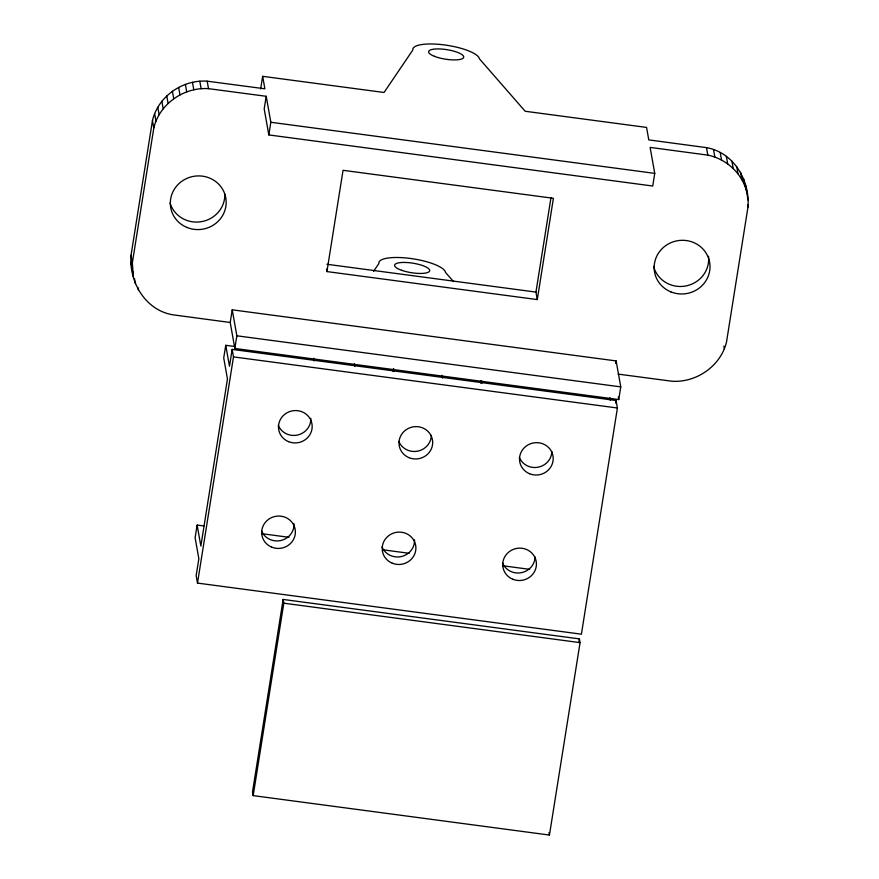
<?xml version="1.0" encoding="UTF-8"?>
<svg xmlns="http://www.w3.org/2000/svg" width="879" height="879" viewBox="0 0 879 879"><rect width="100%" height="100%" fill="white"/><g stroke="black" fill="none" stroke-linecap="round" stroke-linejoin="round"><path stroke-width="1.32" d="M230.21 322.483L232.232 309.826L616.135 360.928L620.761 386.892L618.75 399.56L234.836 348.458L230.21 322.483L172.526 314.759C145.09 309.935 128.861 281.709 131.026 255.273L152.463 120.533C158.11 96.382 182.689 79.451 207.169 81.176L264.876 88.801L262.656 76.319L384.046 92.482L412.844 49.993A33.743 9.142 9 0 1 444.466 44.939A33.743 9.142 9 0 1 479.462 58.86L525.17 111.259L646.559 127.422L648.79 139.904L706.474 147.628C733.91 152.452 750.139 180.678 747.974 207.114L726.537 341.854C720.89 366.016 696.311 382.947 671.831 381.222L618.146 374.113M133.333 276.874L132.355 262.766L153.803 128.026C159.451 103.876 184.03 86.944 208.51 88.658L266.216 96.294L270.842 122.269L268.82 134.926L652.734 186.029L654.745 173.372L650.119 147.397L707.815 155.122C726.691 158.956 742.887 174.031 746.996 193.006M260.634 88.977L262.656 76.319M203.884 525.972L197.127 525.071L195.116 537.739L198.852 558.714L196.16 575.591L197.5 583.085L581.404 634.188L617.41 407.999L616.069 400.505L232.166 349.402L229.474 366.279L225.738 345.304L235.176 346.568M225.738 345.304L223.727 357.962L227.463 378.948L200.862 546.046L197.127 525.071M266.216 96.294L264.194 108.952L268.82 134.926M197.5 583.085L233.495 356.896L232.166 349.402M234.836 348.458L236.858 335.8L232.232 309.826M326.933 271.578L343.052 170.306L553.407 198.302L537.289 299.585L326.933 271.578L326.483 269.084M283.137 599.445L252.515 791.869L253.174 795.616L549.441 835.05L580.063 642.626L579.393 638.879L283.137 599.445L283.807 603.192L253.174 795.616M392.99 371.443L393.385 368.916M480.637 383.112L481.033 380.585M537.289 299.585L535.948 292.092L551.001 197.566M615.729 363.456L616.135 360.928M615.652 403.098L616.069 400.505M578.964 641.582L579.393 638.879M373.564 271.347L378.871 263.513A33.743 9.142 9 0 1 410.482 258.459A33.743 9.142 9 0 1 445.477 272.38L453.542 281.632M270.842 122.269L654.745 173.372M326.955 264.271L535.948 292.092M236.858 335.8L620.761 386.892M233.495 356.896L617.41 407.999M262.008 533.707L289.037 537.311M383.727 549.913L409.164 553.298M502.645 565.735L529.674 569.339M283.807 603.192L580.063 642.626M132.004 269.381L133.026 272.776M748.007 200.016L745.667 185.513M743.623 178.723L744.963 186.216M747.535 204.62L747.974 207.114M740.612 172.295L741.942 179.788M736.668 166.351L738.008 173.844M731.888 161.011L733.229 168.504M726.362 156.385L727.702 163.879M720.209 152.561L721.538 160.055M713.528 149.628L714.869 157.121M706.474 147.628L707.815 155.122M723.9 346.172L724.351 348.666M618.289 396.956L618.75 399.56M609.883 397.715L610.345 400.341M481.472 380.629L481.945 383.244M548.99 832.556L549.441 835.05M442.027 375.377L442.5 378.003M393.825 368.96L394.286 371.586M354.38 363.708L354.852 366.334M313.627 358.28L314.089 360.906M207.169 81.176L208.51 88.658M199.797 81.242L201.126 88.735M192.479 82.318L193.809 89.812M185.381 84.373L186.711 91.866M178.646 87.373L179.975 94.866M172.394 91.24L173.734 98.734M166.768 95.91L168.098 103.403M161.868 101.294L163.208 108.787M157.802 107.271L159.143 114.764M154.649 113.721L155.979 121.214M152.463 120.533L153.803 128.026M137.948 287.598L138.388 290.092M131.026 255.273L132.355 262.766M134.487 278.665L135.377 283.664M130.993 262.371L132.322 269.864M551.88 451.443A16.866 16.163 -10.1 0 1 537.97 467.232A16.866 16.163 -10.1 0 1 519.335 457.443M431.358 435.402A16.866 16.163 -10.1 0 1 417.448 451.191A16.866 16.163 -10.1 0 1 398.813 441.401M414.547 539.838A16.866 16.163 -10.1 0 1 401.198 556.583A16.866 16.163 -10.1 0 1 382.024 546.892M294.036 523.796A16.866 16.163 -10.1 0 1 280.687 540.541A16.866 16.163 -10.1 0 1 261.502 530.85M310.825 418.294A16.866 16.163 -10.1 0 1 297.476 435.05A16.866 16.163 -10.1 0 1 278.291 425.359M535.08 556.945A16.866 16.163 -10.1 0 1 521.181 572.734A16.866 16.163 -10.1 0 1 502.546 562.934M708.507 256.316A27.963 26.799 -10.1 0 1 685.62 286.005A27.963 26.799 -10.1 0 1 653.624 266.425M224.848 194.248A27.963 26.799 -10.1 0 1 201.181 221.706A27.963 26.799 -10.1 0 1 170.108 203.159M529.587 473.748A16.866 16.163 -10.1 0 0 553.111 456.827A16.866 16.163 -10.1 0 0 526.389 445.928A16.866 16.163 -10.1 0 0 529.587 473.748M271.765 547.167A16.866 16.163 -10.1 0 0 295.289 530.235A16.866 16.163 -10.1 0 0 268.567 519.335A16.866 16.163 -10.1 0 0 271.765 547.167M409.076 457.706A16.866 16.163 -10.1 0 0 432.589 440.786A16.866 16.163 -10.1 0 0 405.878 429.886A16.866 16.163 -10.1 0 0 409.076 457.706M392.276 563.208A16.866 16.163 -10.1 0 0 415.8 546.277A16.866 16.163 -10.1 0 0 389.089 535.377A16.866 16.163 -10.1 0 0 392.276 563.208M288.554 441.665A16.866 16.163 -10.1 0 0 312.078 424.744A16.866 16.163 -10.1 0 0 285.356 413.844A16.866 16.163 -10.1 0 0 288.554 441.665M512.798 579.25A16.866 16.163 -10.1 0 0 536.322 562.318A16.866 16.163 -10.1 0 0 509.6 551.419A16.866 16.163 -10.1 0 0 512.798 579.25M670.853 291.872A27.963 26.799 -10.1 0 0 709.847 263.81A27.963 26.799 -10.1 0 0 665.546 245.746A27.963 26.799 -10.1 0 0 670.853 291.872M187.018 227.474A27.963 26.799 -10.1 0 0 226.013 199.412A27.963 26.799 -10.1 0 0 181.722 181.349A27.963 26.799 -10.1 0 0 187.018 227.474M434.391 56.3A17.756 4.813 9 0 0 463.321 57.97A17.756 4.813 9 0 0 440.764 48.993A17.756 4.813 9 0 0 434.391 56.3M401.582 270.282A17.756 4.813 9 0 0 429.589 271.117A17.756 4.813 9 0 0 405.34 262.458A17.756 4.813 9 0 0 401.582 270.282"/></g></svg>
